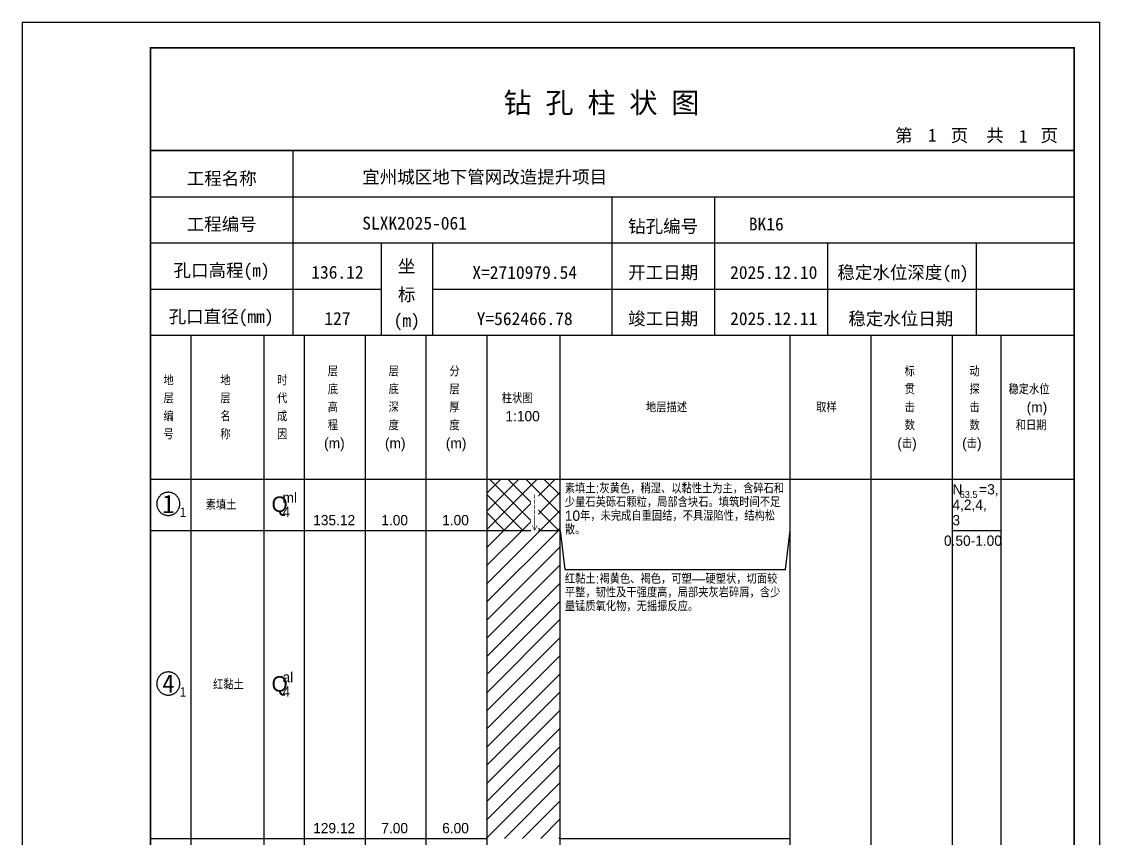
# Model space of a CAD drawing. Header units: millimetres. Extents: x 12489 to 89920, y 4630 to 4927.
# Drawn here: x 15789.3 to 15999.6, y 4767.7 to 4926.8 of the extents above; entities that cross this region are included whole.
import ezdxf
from ezdxf.enums import TextEntityAlignment as Align

# ---------------------------------------------------------------- set-up
doc = ezdxf.new("R2010")
doc.units = ezdxf.units.MM
doc.layers.add('ZZT_TC', color=7, linetype='Continuous')
doc.styles.add('成果图图块', font='', dxfattribs={"height": 2.5})
doc.styles.add('成果图模板', font='')
doc.styles.add('成果图模板标题', font='simhei.ttf')
doc.styles.add('成果图表体', font='Comfont.shx', dxfattribs={"height": 2, "bigfont": 'Hztxt12a.shx'})
doc.styles.get('成果图图块').set_extended_font_data('FangSong_GB2312')
doc.styles.get('成果图模板').set_extended_font_data('FangSong_GB2312')

# ---------------------------------------------------------------- blocks, each defined once
blk = doc.blocks.new('DCBH-1-1-934', base_point=(0.3, -0.11))
at = {"layer": 'ZZT_TC', "color": 7}
blk.add_polyline3d([(-0.19, 2.31, 0), (-0.3, 2.31, 0), (-0.41, 2.3, 0), (-0.52, 2.29, 0), (-0.63, 2.27, 0), (-0.73, 2.24, 0), (-0.84, 2.21, 0), (-0.95, 2.18, 0), (-1.05, 2.14, 0), (-1.15, 2.09, 0), (-1.25, 2.04, 0), (-1.35, 1.99, 0), (-1.44, 1.93, 0), (-1.53, 1.87, 0), (-1.62, 1.8, 0), (-1.7, 1.73, 0), (-1.78, 1.65, 0), (-1.86, 1.57, 0), (-1.93, 1.49, 0), (-2, 1.4, 0), (-2.06, 1.31, 0), (-2.12, 1.22, 0), (-2.17, 1.12, 0), (-2.22, 1.02, 0), (-2.27, 0.92, 0), (-2.31, 0.82, 0), (-2.34, 0.71, 0), (-2.37, 0.61, 0), (-2.4, 0.5, 0), (-2.41, 0.39, 0), (-2.43, 0.28, 0), (-2.44, 0.17, 0), (-2.44, 0.06, 0), (-2.44, -0.05, 0), (-2.43, -0.16, 0), (-2.41, -0.27, 0), (-2.4, -0.38, 0), (-2.37, -0.49, 0), (-2.34, -0.6, 0), (-2.31, -0.7, 0), (-2.27, -0.8, 0), (-2.22, -0.9, 0), (-2.17, -1, 0), (-2.12, -1.1, 0), (-2.06, -1.19, 0), (-2, -1.28, 0), (-1.93, -1.37, 0), (-1.86, -1.45, 0), (-1.78, -1.53, 0), (-1.7, -1.61, 0), (-1.62, -1.68, 0), (-1.53, -1.75, 0), (-1.44, -1.81, 0), (-1.35, -1.87, 0), (-1.25, -1.93, 0), (-1.15, -1.98, 0), (-1.05, -2.02, 0), (-0.95, -2.06, 0), (-0.84, -2.1, 0), (-0.73, -2.13, 0), (-0.63, -2.15, 0), (-0.52, -2.17, 0), (-0.41, -2.18, 0), (-0.3, -2.19, 0), (-0.19, -2.19, 0), (-0.08, -2.19, 0), (0.03, -2.18, 0), (0.14, -2.17, 0), (0.25, -2.15, 0), (0.36, -2.13, 0), (0.47, -2.1, 0), (0.57, -2.06, 0), (0.67, -2.02, 0), (0.77, -1.98, 0), (0.87, -1.93, 0), (0.97, -1.87, 0), (1.06, -1.81, 0), (1.15, -1.75, 0), (1.24, -1.68, 0), (1.32, -1.61, 0), (1.4, -1.53, 0), (1.48, -1.45, 0), (1.55, -1.37, 0), (1.62, -1.28, 0), (1.68, -1.19, 0), (1.74, -1.1, 0), (1.8, -1, 0), (1.85, -0.9, 0), (1.89, -0.8, 0), (1.93, -0.7, 0), (1.97, -0.6, 0), (2, -0.49, 0), (2.02, -0.38, 0), (2.04, -0.27, 0), (2.05, -0.16, 0), (2.06, -0.05, 0), (2.06, 0.06, 0), (2.06, 0.17, 0), (2.05, 0.28, 0), (2.04, 0.39, 0), (2.02, 0.5, 0), (2, 0.61, 0), (1.97, 0.71, 0), (1.93, 0.82, 0), (1.89, 0.92, 0), (1.85, 1.02, 0), (1.8, 1.12, 0), (1.74, 1.22, 0), (1.68, 1.31, 0), (1.62, 1.4, 0), (1.55, 1.49, 0), (1.48, 1.57, 0), (1.4, 1.65, 0), (1.32, 1.73, 0), (1.24, 1.8, 0), (1.15, 1.87, 0), (1.06, 1.93, 0), (0.97, 1.99, 0), (0.87, 2.04, 0), (0.77, 2.09, 0), (0.67, 2.14, 0), (0.57, 2.18, 0), (0.47, 2.21, 0), (0.36, 2.24, 0), (0.25, 2.27, 0), (0.14, 2.29, 0), (0.03, 2.3, 0), (-0.08, 2.31, 0), (-0.19, 2.31, 0)], dxfattribs=at)
at = {"style": '成果图图块'}
blk.add_text('1', height=3.57, dxfattribs=at).set_placement((-0.16, -1.74), align=Align.CENTER)
blk.add_text('1', height=1.91, dxfattribs=at).set_placement((2.03, -2.53))
blk = doc.blocks.new('DCBH-1-1-935', base_point=(0.3, -0.11))
at = {"layer": 'ZZT_TC', "color": 7}
blk.add_polyline3d([(-0.19, 2.31, 0), (-0.3, 2.31, 0), (-0.41, 2.3, 0), (-0.52, 2.29, 0), (-0.63, 2.27, 0), (-0.73, 2.24, 0), (-0.84, 2.21, 0), (-0.95, 2.18, 0), (-1.05, 2.14, 0), (-1.15, 2.09, 0), (-1.25, 2.04, 0), (-1.35, 1.99, 0), (-1.44, 1.93, 0), (-1.53, 1.87, 0), (-1.62, 1.8, 0), (-1.7, 1.73, 0), (-1.78, 1.65, 0), (-1.86, 1.57, 0), (-1.93, 1.49, 0), (-2, 1.4, 0), (-2.06, 1.31, 0), (-2.12, 1.22, 0), (-2.17, 1.12, 0), (-2.22, 1.02, 0), (-2.27, 0.92, 0), (-2.31, 0.82, 0), (-2.34, 0.71, 0), (-2.37, 0.61, 0), (-2.4, 0.5, 0), (-2.41, 0.39, 0), (-2.43, 0.28, 0), (-2.44, 0.17, 0), (-2.44, 0.06, 0), (-2.44, -0.05, 0), (-2.43, -0.16, 0), (-2.41, -0.27, 0), (-2.4, -0.38, 0), (-2.37, -0.49, 0), (-2.34, -0.6, 0), (-2.31, -0.7, 0), (-2.27, -0.8, 0), (-2.22, -0.9, 0), (-2.17, -1, 0), (-2.12, -1.1, 0), (-2.06, -1.19, 0), (-2, -1.28, 0), (-1.93, -1.37, 0), (-1.86, -1.45, 0), (-1.78, -1.53, 0), (-1.7, -1.61, 0), (-1.62, -1.68, 0), (-1.53, -1.75, 0), (-1.44, -1.81, 0), (-1.35, -1.87, 0), (-1.25, -1.93, 0), (-1.15, -1.98, 0), (-1.05, -2.02, 0), (-0.95, -2.06, 0), (-0.84, -2.1, 0), (-0.73, -2.13, 0), (-0.63, -2.15, 0), (-0.52, -2.17, 0), (-0.41, -2.18, 0), (-0.3, -2.19, 0), (-0.19, -2.19, 0), (-0.08, -2.19, 0), (0.03, -2.18, 0), (0.14, -2.17, 0), (0.25, -2.15, 0), (0.36, -2.13, 0), (0.47, -2.1, 0), (0.57, -2.06, 0), (0.67, -2.02, 0), (0.77, -1.98, 0), (0.87, -1.93, 0), (0.97, -1.87, 0), (1.06, -1.81, 0), (1.15, -1.75, 0), (1.24, -1.68, 0), (1.32, -1.61, 0), (1.4, -1.53, 0), (1.48, -1.45, 0), (1.55, -1.37, 0), (1.62, -1.28, 0), (1.68, -1.19, 0), (1.74, -1.1, 0), (1.8, -1, 0), (1.85, -0.9, 0), (1.89, -0.8, 0), (1.93, -0.7, 0), (1.97, -0.6, 0), (2, -0.49, 0), (2.02, -0.38, 0), (2.04, -0.27, 0), (2.05, -0.16, 0), (2.06, -0.05, 0), (2.06, 0.06, 0), (2.06, 0.17, 0), (2.05, 0.28, 0), (2.04, 0.39, 0), (2.02, 0.5, 0), (2, 0.61, 0), (1.97, 0.71, 0), (1.93, 0.82, 0), (1.89, 0.92, 0), (1.85, 1.02, 0), (1.8, 1.12, 0), (1.74, 1.22, 0), (1.68, 1.31, 0), (1.62, 1.4, 0), (1.55, 1.49, 0), (1.48, 1.57, 0), (1.4, 1.65, 0), (1.32, 1.73, 0), (1.24, 1.8, 0), (1.15, 1.87, 0), (1.06, 1.93, 0), (0.97, 1.99, 0), (0.87, 2.04, 0), (0.77, 2.09, 0), (0.67, 2.14, 0), (0.57, 2.18, 0), (0.47, 2.21, 0), (0.36, 2.24, 0), (0.25, 2.27, 0), (0.14, 2.29, 0), (0.03, 2.3, 0), (-0.08, 2.31, 0), (-0.19, 2.31, 0)], dxfattribs=at)
at = {"style": '成果图图块'}
blk.add_text('4', height=3.57, dxfattribs=at).set_placement((-0.16, -1.74), align=Align.CENTER)
blk.add_text('1', height=1.91, dxfattribs=at).set_placement((2.03, -2.53))
blk = doc.blocks.new('zztGLdt.dwg', base_point=(0.5, 0))
blk.add_wipeout([(-0.2, -0.2), (1.2, -0.2), (1.2, 3.2), (-0.2, 3.2)])
at = {"color": 7, "const_width": 0.1}
for points in [[(0.5, 3), (0.5, 0)], [(0, 1), (0.5, 0), (1, 1)]]:
    blk.add_lwpolyline(points, dxfattribs=at)
blk = doc.blocks.new('钻孔柱状图路桥昇龙制图梁世成校核莫家里.dwg16', base_point=(25, 236))
for p, q in [((52.82, 236), (52.82, 272)), ((25, 263), (205, 263)), ((115, 236), (115, 263)), ((135, 236), (135, 263)), ((25, 254), (205, 254)), ((70, 236), (70, 254)), ((80, 236), (80, 254)), ((157, 236), (157, 254)), ((185.95, 236), (185.95, 254)), ((25, 245), (70, 245)), ((80, 245), (205, 245))]:
    blk.add_line(p, q)
for points, const_width in [([(0, 0), (210, 0), (210, 297), (0, 297)], 0.25), ([(25, 5), (205, 5), (205, 292), (25, 292)], 0.3)]:
    blk.add_lwpolyline(points, close=True, dxfattribs=dict(const_width=const_width))
at = {"const_width": 0.3}
for points in [[(25, 272), (205, 272)], [(25, 236), (205, 236)]]:
    blk.add_lwpolyline(points, dxfattribs=at)
for s, height, style, p in [('钻 孔 柱 状 图', 4, '成果图模板标题', (93.8, 279.31)), ('第', 2.5, '成果图模板', (170.12, 273.7)), ('页', 2.5, '成果图模板', (180.96, 273.7)), ('共', 2.5, '成果图模板', (187.88, 273.7)), ('页', 2.5, '成果图模板', (198.44, 273.7)), ('工程名称', 2.5, '成果图模板', (32.07, 265.32)), ('宜州城区地下管网改造提升项目', 2.5, '成果图模板', (66.26, 265.61)), ('工程编号', 2.5, '成果图模板', (32.05, 256.41)), ('SLXK2025-061', 2.5, '成果图模板', (66.26, 256.61)), ('钻孔编号', 2.5, '成果图模板', (118.08, 256)), ('BK16', 2.5, '成果图模板', (141.61, 256.43)), ('孔口高程(m)', 2.5, '成果图模板', (29.48, 247.41)), ('坐', 2.5, '成果图模板', (73.21, 248.24)), ('开工日期', 2.5, '成果图模板', (118.08, 247)), ('稳定水位深度(m)', 2.5, '成果图模板', (158.86, 247)), ('标', 2.5, '成果图模板', (73.21, 242.7)), ('孔口直径(mm)', 2.5, '成果图模板', (28.54, 238.41)), ('(m) ', 2.5, '成果图模板', (72.38, 237.65)), ('竣工日期', 2.5, '成果图模板', (118.08, 238)), ('稳定水位日期', 2.5, '成果图模板', (160.99, 238))]:
    blk.add_text(s, height=height, dxfattribs=dict(style=style)).set_placement(p)
at = {"style": '成果图模板'}
for s, p in [('1', (177.35, 273.74)), ('1', (195.08, 273.53)), ('136.12', (61.43, 247.04)), ('X=2710979.54', (97.92, 247)), ('2025.12.10', (146.46, 247)), ('127', (61.43, 238.04)), ('Y=562466.78', (97.92, 238)), ('2025.12.11', (146.46, 238))]:
    blk.add_text(s, height=2.5, dxfattribs=at).set_placement(p, align=Align.CENTER)

msp = doc.modelspace()

# ---------------------------------------------------------------- hatches: boundary and pattern name
at = {"linetype": 'Continuous'}
h = msp.add_hatch(dxfattribs=at)
h.set_pattern_fill('GKSTT', scale=0.5, style=0, pattern_type=2)
h.set_pattern_definition([(45, (0, 0), (-1.76776695, 1.76776695), []), (135, (0, 0), (-1.76776695, -1.76776695), [])])
h.paths.add_polyline_path([(15880.06, 4827.71), (15894.29, 4827.71), (15894.29, 4837.71), (15880.06, 4837.71)])
h = msp.add_hatch(dxfattribs=at)
h.set_pattern_fill('GKNXT', scale=0.5, style=0, pattern_type=2)
h.set_pattern_definition([(45, (0, 0), (-1.76776695, 1.76776695), [])])
h.paths.add_polyline_path([(15880.06, 4767.71), (15894.29, 4767.71), (15894.29, 4827.71), (15880.06, 4827.71)])

# ---------------------------------------------------------------- linework, layer by layer
at = {"color": 0}
for p, q in [((15814.45, 4837.71), (15822.35, 4837.71)), ((15814.45, 4827.71), (15814.45, 4837.71)), ((15822.35, 4827.71), (15822.35, 4837.71)), ((15814.45, 4827.71), (15822.35, 4827.71)), ((15814.45, 4827.71), (15822.35, 4827.71)), ((15814.45, 4767.71), (15814.45, 4827.71)), ((15822.35, 4767.71), (15822.35, 4827.71)), ((15814.45, 4767.71), (15822.35, 4767.71))]:
    msp.add_line(p, q, dxfattribs=at)
for points in [[(15814.45, 4865.71), (15822.35, 4865.71)], [(15814.45, 4837.71), (15814.45, 4865.71)], [(15822.35, 4837.71), (15822.35, 4865.71)], [(15822.35, 4865.71), (15836.58, 4865.71)], [(15822.35, 4837.71), (15822.35, 4865.71)], [(15836.58, 4837.71), (15836.58, 4865.71)], [(15836.58, 4865.71), (15844.49, 4865.71)], [(15836.58, 4837.71), (15836.58, 4865.71)], [(15844.49, 4837.71), (15844.49, 4865.71)], [(15844.49, 4865.71), (15856.35, 4865.71)], [(15844.49, 4837.71), (15844.49, 4865.71)], [(15856.35, 4837.71), (15856.35, 4865.71)], [(15856.35, 4865.71), (15868.2, 4865.71)], [(15856.35, 4837.71), (15856.35, 4865.71)], [(15868.2, 4837.71), (15868.2, 4865.71)], [(15868.2, 4865.71), (15880.06, 4865.71)], [(15868.2, 4837.71), (15868.2, 4865.71)], [(15880.06, 4837.71), (15880.06, 4865.71)], [(15880.06, 4865.71), (15894.29, 4865.71)], [(15880.06, 4837.71), (15880.06, 4865.71)], [(15894.29, 4837.71), (15894.29, 4865.71)], [(15894.29, 4865.71), (15939.11, 4865.71)], [(15894.29, 4837.71), (15894.29, 4865.71)], [(15939.11, 4837.71), (15939.11, 4865.71)], [(15939.11, 4865.71), (15954.92, 4865.71)], [(15939.11, 4837.71), (15939.11, 4865.71)], [(15954.92, 4837.71), (15954.92, 4865.71)], [(15954.92, 4865.71), (15970.73, 4865.71)], [(15954.92, 4837.71), (15954.92, 4865.71)], [(15970.73, 4837.71), (15970.73, 4865.71)], [(15970.73, 4865.71), (15980.22, 4865.71)], [(15970.73, 4837.71), (15970.73, 4865.71)], [(15980.22, 4837.71), (15980.22, 4865.71)], [(15980.22, 4865.71), (15994.45, 4865.71)], [(15980.22, 4837.71), (15980.22, 4865.71)], [(15994.45, 4837.71), (15994.45, 4865.71)], [(15814.45, 4837.71), (15822.35, 4837.71)], [(15814.45, 4643.71), (15814.45, 4837.71)], [(15814.45, 4837.71), (15822.35, 4837.71)], [(15822.35, 4643.71), (15822.35, 4837.71)], [(15822.35, 4837.71), (15836.58, 4837.71)], [(15822.35, 4643.71), (15822.35, 4837.71)], [(15822.35, 4837.71), (15836.58, 4837.71)], [(15822.35, 4837.71), (15836.58, 4837.71)], [(15822.35, 4827.71), (15822.35, 4837.71)], [(15836.58, 4643.71), (15836.58, 4837.71)], [(15836.58, 4827.71), (15836.58, 4837.71)], [(15836.58, 4837.71), (15844.49, 4837.71)], [(15836.58, 4643.71), (15836.58, 4837.71)], [(15836.58, 4837.71), (15844.49, 4837.71)], [(15836.58, 4837.71), (15844.49, 4837.71)], [(15836.58, 4827.71), (15836.58, 4837.71)], [(15844.49, 4643.71), (15844.49, 4837.71)], [(15844.49, 4827.71), (15844.49, 4837.71)], [(15844.49, 4837.71), (15856.35, 4837.71)], [(15844.49, 4643.71), (15844.49, 4837.71)], [(15844.49, 4837.71), (15856.35, 4837.71)], [(15844.49, 4837.71), (15856.35, 4837.71)], [(15844.49, 4827.71), (15844.49, 4837.71)], [(15856.35, 4643.71), (15856.35, 4837.71)], [(15856.35, 4827.71), (15856.35, 4837.71)], [(15856.35, 4837.71), (15868.2, 4837.71)], [(15856.35, 4643.71), (15856.35, 4837.71)], [(15856.35, 4837.71), (15868.2, 4837.71)], [(15856.35, 4837.71), (15868.2, 4837.71)], [(15856.35, 4827.71), (15856.35, 4837.71)], [(15868.2, 4643.71), (15868.2, 4837.71)], [(15868.2, 4827.71), (15868.2, 4837.71)], [(15868.2, 4837.71), (15880.06, 4837.71)], [(15868.2, 4643.71), (15868.2, 4837.71)], [(15868.2, 4837.71), (15880.06, 4837.71)], [(15868.2, 4837.71), (15880.06, 4837.71)], [(15868.2, 4827.71), (15868.2, 4837.71)], [(15880.06, 4643.71), (15880.06, 4837.71)], [(15880.06, 4827.71), (15880.06, 4837.71)], [(15880.06, 4837.71), (15894.29, 4837.71)], [(15880.06, 4643.71), (15880.06, 4837.71)], [(15880.06, 4837.71), (15894.29, 4837.71)], [(15894.29, 4643.71), (15894.29, 4837.71)], [(15894.29, 4837.71), (15939.11, 4837.71)], [(15894.29, 4643.71), (15894.29, 4837.71)], [(15894.29, 4837.71), (15939.11, 4837.71)], [(15894.29, 4827.71), (15894.29, 4837.71)], [(15939.11, 4643.71), (15939.11, 4837.71)], [(15939.11, 4827.71), (15939.11, 4837.71)], [(15939.11, 4837.71), (15954.92, 4837.71)], [(15939.11, 4643.71), (15939.11, 4837.71)], [(15939.11, 4837.71), (15954.92, 4837.71)], [(15954.92, 4643.71), (15954.92, 4837.71)], [(15954.92, 4837.71), (15970.73, 4837.71)], [(15954.92, 4643.71), (15954.92, 4837.71)], [(15954.92, 4837.71), (15970.73, 4837.71)], [(15970.73, 4643.71), (15970.73, 4837.71)], [(15970.73, 4837.71), (15980.22, 4837.71)], [(15970.73, 4643.71), (15970.73, 4837.71)], [(15970.73, 4837.71), (15980.22, 4837.71)], [(15970.73, 4837.71), (15980.22, 4837.71)], [(15970.73, 4827.71), (15970.73, 4837.71)], [(15980.22, 4643.71), (15980.22, 4837.71)], [(15980.22, 4827.71), (15980.22, 4837.71)], [(15980.22, 4837.71), (15994.45, 4837.71)], [(15980.22, 4643.71), (15980.22, 4837.71)], [(15980.22, 4837.71), (15994.45, 4837.71)], [(15994.45, 4643.71), (15994.45, 4837.71)], [(15822.35, 4827.71), (15836.58, 4827.71)], [(15822.35, 4827.71), (15836.58, 4827.71)], [(15822.35, 4767.71), (15822.35, 4827.71)], [(15836.58, 4767.71), (15836.58, 4827.71)], [(15836.58, 4827.71), (15844.49, 4827.71)], [(15836.58, 4827.71), (15844.49, 4827.71)], [(15836.58, 4767.71), (15836.58, 4827.71)], [(15844.49, 4767.71), (15844.49, 4827.71)], [(15844.49, 4827.71), (15856.35, 4827.71)], [(15844.49, 4827.71), (15856.35, 4827.71)], [(15844.49, 4767.71), (15844.49, 4827.71)], [(15856.35, 4767.71), (15856.35, 4827.71)], [(15856.35, 4827.71), (15868.2, 4827.71)], [(15856.35, 4827.71), (15868.2, 4827.71)], [(15856.35, 4767.71), (15856.35, 4827.71)], [(15868.2, 4767.71), (15868.2, 4827.71)], [(15868.2, 4827.71), (15880.06, 4827.71)], [(15868.2, 4827.71), (15880.06, 4827.71)], [(15868.2, 4767.71), (15868.2, 4827.71)], [(15880.06, 4767.71), (15880.06, 4827.71)], [(15894.29, 4827.71), (15895.19, 4820.11)], [(15894.29, 4767.71), (15894.29, 4827.71)], [(15938.22, 4820.11), (15939.11, 4827.71)], [(15939.11, 4767.71), (15939.11, 4827.71)], [(15970.73, 4827.71), (15980.22, 4827.71)], [(15895.19, 4820.11), (15938.22, 4820.11)], [(15822.35, 4767.71), (15836.58, 4767.71)], [(15836.58, 4767.71), (15844.49, 4767.71)], [(15844.49, 4767.71), (15856.35, 4767.71)], [(15856.35, 4767.71), (15868.2, 4767.71)], [(15868.2, 4767.71), (15880.06, 4767.71)], [(15894.29, 4767.71), (15939.11, 4767.71)]]:
    msp.add_lwpolyline(points, dxfattribs=at)
at = {"color": 7, "flags": 128}
msp.add_lwpolyline([(15880.06, 4827.71), (15894.29, 4827.71)], dxfattribs=at)

# ---------------------------------------------------------------- block references
for name, p in [('DCBH-1-1-934', (15818.4, 4832.71)), ('DCBH-1-1-935', (15818.4, 4797.71))]:
    msp.add_blockref(name, p)

# ---------------------------------------------------------------- texts
at = {"color": 0, "style": '成果图表体'}
for s, height, p in [('层', 2, (15849, 4857.71)), ('层', 2, (15860.85, 4857.71)), ('分', 2, (15872.71, 4857.71)), ('标', 2, (15961.41, 4857.71)), ('动', 2, (15974.05, 4857.71)), ('地', 2, (15816.98, 4855.96)), ('地', 2, (15828.05, 4855.96)), ('时', 2, (15839.11, 4855.96)), ('底', 2, (15849, 4854.21)), ('底', 2, (15860.85, 4854.21)), ('层', 2, (15872.71, 4854.21)), ('贯', 2, (15961.41, 4854.21)), ('探', 2, (15974.05, 4854.21)), ('稳定水位', 2, (15981.65, 4854.21)), ('层', 2, (15816.98, 4852.46)), ('层', 2, (15828.05, 4852.46)), ('代', 2, (15839.11, 4852.46)), ('高', 2, (15849, 4850.71)), ('深', 2, (15860.85, 4850.71)), ('厚', 2, (15872.71, 4850.71)), ('柱状图', 2, (15882.91, 4852.46)), ('地层描述', 2, (15911.02, 4850.71)), ('取样', 2, (15944.18, 4850.71)), ('击', 2, (15961.41, 4850.71)), ('击', 2, (15974.05, 4850.71)), ('(m)', 2, (15985.2, 4850.71)), ('编', 2, (15816.98, 4848.96)), ('名', 2, (15828.05, 4848.96)), ('成', 2, (15839.11, 4848.96)), ('1:100', 2, (15883.62, 4848.96)), ('程', 2, (15849, 4847.21)), ('度', 2, (15860.85, 4847.21)), ('度', 2, (15872.71, 4847.21)), ('数', 2, (15961.41, 4847.21)), ('数', 2, (15974.05, 4847.21)), ('和日期', 2, (15983.07, 4847.21)), ('号', 2, (15816.98, 4845.46)), ('称', 2, (15828.05, 4845.46)), ('因', 2, (15839.11, 4845.46)), ('(m)', 2, (15848.28, 4843.71)), ('(m)', 2, (15860.14, 4843.71)), ('(m)', 2, (15872, 4843.71)), ('(击)', 2, (15959.99, 4843.71)), ('(击)', 2, (15972.63, 4843.71)), ('N', 2, (15970.73, 4834.71)), ('=3,', 2, (15975.94, 4834.71)), ('素填土', 2, (15825.2, 4831.71)), ('Q', 3, (15838.05, 4831.31)), ('ml', 2, (15840.18, 4833.11)), ('4,2,4,', 2, (15970.73, 4831.71)), ('63.5', 1.333, (15972.15, 4834.04)), ('4', 2, (15840.18, 4830.31)), ('135.12', 2, (15846.15, 4828.71)), ('1.00', 2, (15859.43, 4828.71)), ('1.00', 2, (15871.29, 4828.71)), ('3', 2, (15970.73, 4828.71)), ('0.50-1.00', 2, (15969.08, 4824.71)), ('al', 2, (15840.18, 4798.11)), ('红黏土', 2, (15826.63, 4796.71)), ('Q', 3, (15838.05, 4796.31)), ('4', 2, (15840.18, 4795.31)), ('129.12', 2, (15846.15, 4768.71)), ('7.00', 2, (15859.43, 4768.71)), ('6.00', 2, (15871.29, 4768.71))]:
    msp.add_text(s, height=height, dxfattribs=at).set_placement(p)
at = {"color": 0, "char_height": 2, "width": 43.0292, "attachment_point": 1, "line_spacing_factor": 0.8, "style": '成果图表体'}
for s, insert in [('素填土:灰黄色，稍湿、以黏性土为主，含碎石和少量石英砾石颗粒，局部含块石。填筑时间不足10年，未完成自重固结，不具湿陷性，结构松散。', (15895.19, 4836.91)), ('红黏土:褐黄色、褐色，可塑—硬塑状，切面较平整，韧性及干强度高，局部夹灰岩碎屑，含少量锰质氧化物，无摇振反应。', (15895.19, 4819.31))]:
    msp.add_mtext(s, dxfattribs=dict(at, insert=insert))

# ---------------------------------------------------------------- next in the draw order: block references
msp.add_blockref('zztGLdt.dwg', (15889.31, 4831.71))

# ---------------------------------------------------------------- next in the draw order: block references
msp.add_blockref('zztGLdt.dwg', (15889.31, 4830.71))

# ---------------------------------------------------------------- next in the draw order: block references
msp.add_blockref('zztGLdt.dwg', (15889.31, 4829.71))

# ---------------------------------------------------------------- next in the draw order: block references
msp.add_blockref('zztGLdt.dwg', (15889.31, 4828.71))

# ---------------------------------------------------------------- next in the draw order: block references
msp.add_blockref('zztGLdt.dwg', (15889.31, 4827.71))

# ---------------------------------------------------------------- next in the draw order: block references
msp.add_blockref('钻孔柱状图路桥昇龙制图梁世成校核莫家里.dwg16', (15814.45, 4865.71))

doc.saveas('drawing.dxf')
